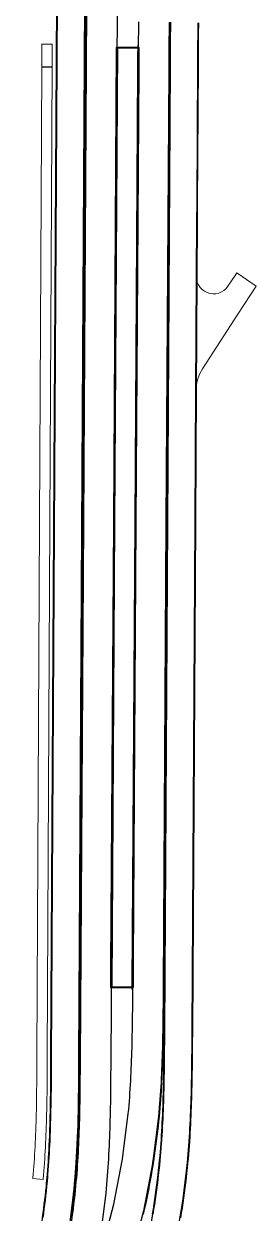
# Model space of a CAD drawing. Header units: metres. Extents: x 105145 to 106173, y 111785 to 118130.
# Drawn here: x 106110.9 to 106164.5, y 116043.1 to 116317.9 of the extents above; entities that cross this region are included whole.
import ezdxf

# ---------------------------------------------------------------- set-up
doc = ezdxf.new("R2010")
doc.units = ezdxf.units.M
for name, color, linetype, lineweight in [('10-PAV-BOCACALLE', 9, 'CONTINUOUS', 13), ('10-PAV-CALZADA-BRT', 12, 'CONTINUOUS', 30), ('10-PAV-CALZADA-MIXTA', 8, 'CONTINUOUS', 30), ('10-PAV-CICLORUTA', 76, 'CONTINUOUS', 18), ('10-PAV-ESTACION-TM', 1, 'CONTINUOUS', 40), ('10-PAV-SARDINEL', 252, 'CONTINUOUS', 13)]:
    doc.layers.add(name, color=color, linetype=linetype, lineweight=lineweight)

msp = doc.modelspace()

# ---------------------------------------------------------------- linework, layer by layer
at = {"layer": '10-PAV-BOCACALLE'}
msp.add_lwpolyline([(106164.5074, 116257.3075), (106160.2717, 116250.7651), (106152.1183, 116238.1703), (106151.4379, 116236.9366), (106150.9376, 116235.6195), (106150.6275, 116234.2451), (106150.5135, 116232.8408), (106150.6698, 116259.5015), (106150.7276, 116258.8248), (106150.8991, 116258.1676), (106151.1792, 116257.549), (106151.56, 116256.9866), (106152.0304, 116256.4968), (106152.577, 116256.0936), (106153.1838, 116255.7886), (106153.8335, 116255.5908), (106154.5073, 116255.5057), (106155.1858, 116255.5358), (106155.8494, 116255.6803), (106156.479, 116255.9349), (106157.0565, 116256.2924), (106157.5651, 116256.7425), (106157.9903, 116257.2721), (106159.7829, 116259.9411), (106160.0704, 116260.3697), (106164.5074, 116257.3075)], close=True, dxfattribs=at)
at = {"layer": '10-PAV-CALZADA-BRT'}
for points in [[(106121.8473, 116040.8295), (106122.7993, 116048.3885), (106122.8935, 116049.3473), (106122.8958, 116049.3723), (106122.9815, 116050.3019), (106123.0641, 116051.2579), (106123.1417, 116052.2147), (106123.2139, 116053.1729), (106123.2815, 116054.1319), (106123.3443, 116055.0921), (106123.4025, 116056.0531), (106123.4565, 116057.0151), (106123.5063, 116057.9781), (106123.5523, 116058.9421), (106123.5943, 116059.9067), (106123.6329, 116060.8723), (106123.6679, 116061.8387), (106123.6999, 116062.8057), (106123.7287, 116063.7737), (106123.7547, 116064.7425), (106123.7779, 116065.7119), (106123.7989, 116066.6821), (106123.8173, 116067.6531), (106123.8339, 116068.6249), (106123.8485, 116069.5973), (106123.8613, 116070.5705), (106123.8727, 116071.5443), (106123.8827, 116072.5189), (106123.8915, 116073.4959), (106123.8993, 116074.4715), (106123.9065, 116075.4477), (106123.9129, 116076.4247), (106123.9191, 116077.4025), (106123.9251, 116078.3809), (106124.6791, 116202.7061), (106125.9611, 116414.0601)], [(106132.9587, 116413.6335), (106131.6791, 116202.6635), (106130.9249, 116078.3381), (106130.9189, 116077.3583), (106130.9129, 116076.3779), (106130.9063, 116075.3967), (106130.8991, 116074.4149), (106130.8911, 116073.4325), (106130.8823, 116072.4513), (106130.8721, 116071.4677), (106130.8607, 116070.4835), (106130.8477, 116069.4987), (106130.8329, 116068.5131), (106130.8163, 116067.5269), (106130.7975, 116066.5401), (106130.7761, 116065.5525), (106130.7523, 116064.5643), (106130.7259, 116063.5757), (106130.6963, 116062.5863), (106130.6637, 116061.5963), (106130.6277, 116060.6057), (106130.5883, 116059.6147), (106130.5449, 116058.6231), (106130.4977, 116057.6309), (106130.4463, 116056.6383), (106130.3907, 116055.6451), (106130.3305, 116054.6517), (106130.2655, 116053.6579), (106130.1955, 116052.6635), (106130.1203, 116051.6689), (106130.0399, 116050.6741), (106129.9539, 116049.6791), (106129.8621, 116048.6839), (106129.7649, 116047.6939), (106128.7842, 116039.8866)], [(106128.9809, 116034.8651), (106131.6435, 116045.1355), (106133.6465, 116055.5547), (106134.9819, 116066.0803), (106135.0691, 116067.0295), (106135.1505, 116067.9747), (106135.2271, 116068.9211), (106135.2987, 116069.8683), (106135.3657, 116070.8167), (106135.4283, 116071.7659), (106135.4865, 116072.7163), (106135.5405, 116073.6673), (106135.5907, 116074.6193), (106135.6369, 116075.5721), (106135.6795, 116076.5257), (106135.7187, 116077.4801), (106135.7545, 116078.4353), (106135.7871, 116079.3913), (106135.8169, 116080.3479), (106135.8439, 116081.3053), (106135.8681, 116082.2635), (106135.8901, 116083.2223), (106135.9095, 116084.1817), (106135.9271, 116085.1419), (106135.9427, 116086.1027), (106135.9565, 116087.0643), (106135.9687, 116088.0265), (106135.9795, 116088.9893), (106135.9891, 116089.9529), (106135.9977, 116090.9187), (106136.0053, 116091.8831), (106136.0123, 116092.8483), (106136.0187, 116093.8141), (106136.0247, 116094.7805), (106136.0307, 116095.7477), (106136.6795, 116202.7235), (106137.3149, 116307.4625), (106137.3203, 116308.3659), (106137.3259, 116309.2695), (106137.3317, 116310.1735), (106137.3379, 116311.0781), (106137.3445, 116311.9829), (106137.3517, 116312.8883), (106137.3595, 116313.7939), (106137.3681, 116314.7001), (106137.3777, 116315.6087), (106137.3881, 116316.5159), (106137.3997, 116317.4235), (106137.4125, 116318.3315)], [(106144.4117, 116318.2277), (106144.3991, 116317.3295), (106144.3875, 116316.4307), (106144.3771, 116315.5317), (106144.3677, 116314.6337), (106144.3593, 116313.7335), (106144.3515, 116312.8329), (106144.3443, 116311.9319), (106144.3377, 116311.0303), (106144.3315, 116310.1285), (106144.3257, 116309.2261), (106144.3201, 116308.3233), (106144.3147, 116307.4201), (106143.6793, 116202.6811), (106143.0305, 116095.7049), (106143.0247, 116094.7367), (106143.0185, 116093.7675), (106143.0121, 116092.7979), (106143.0051, 116091.8277), (106142.9975, 116090.8567), (106142.9889, 116089.8871), (106142.9791, 116088.9153), (106142.9681, 116087.9427), (106142.9559, 116086.9695), (106142.9419, 116085.9959), (106142.9261, 116085.0215), (106142.9083, 116084.0465), (106142.8885, 116083.0709), (106142.8661, 116082.0947), (106142.8413, 116081.1181), (106142.8139, 116080.1407), (106142.7835, 116079.1629), (106142.7499, 116078.1845), (106142.7133, 116077.2055), (106142.6731, 116076.2261), (106142.6293, 116075.2461), (106142.5817, 116074.2657), (106142.5301, 116073.2849), (106142.4743, 116072.3035), (106142.4141, 116071.3219), (106142.3495, 116070.3399), (106142.2801, 116069.3575), (106142.2057, 116068.3749), (106142.1263, 116067.3921), (106142.0415, 116066.4091), (106141.9519, 116065.4309), (106140.5599, 116054.4561), (106138.4714, 116043.5923), (106135.6947, 116032.8837)]]:
    msp.add_lwpolyline(points, dxfattribs=at)
at = {"layer": '10-PAV-CALZADA-MIXTA'}
for points in [[(106110.8547, 116565.9949), (106118.5059, 116509.3277), (106120.1931, 116495.4302), (106121.5071, 116481.4925), (106123.2835, 116459.4995), (106124.3337, 116446.4982), (106125.1687, 116432.4103), (106125.4006, 116418.2995), (106125.3998, 116418.0883), (106123.5043, 116078.5835), (106123.4795, 116074.5837), (106123.4633, 116072.5837), (106123.4239, 116069.2505), (106123.3773, 116066.5843), (106123.2975, 116063.3853), (106123.2013, 116060.5871), (106123.0581, 116057.4475), (106122.8905, 116054.5953), (106122.6613, 116051.4927), (106122.511, 116049.7715), (106122.4001, 116048.6157), (106121.4536, 116040.9824)], [(106114.4731, 116037.0587), (106115.9535, 116047.1041), (106116.1809, 116049.2355), (106116.3074, 116050.5608), (106116.4323, 116052.0035), (106116.6539, 116055.0049), (106116.8165, 116057.7713), (106116.9561, 116060.8329), (106117.0501, 116063.5687), (106117.1287, 116066.7131), (106117.1745, 116069.3401), (106117.2135, 116072.6421), (106117.2297, 116074.6263), (106117.2543, 116078.6185), (106119.1497, 116418.0944)], [(106139.9566, 116038.7388), (106141.3513, 116046.9723), (106142.3399, 116055.2643), (106142.4281, 116056.2281), (106142.5109, 116057.1921), (106142.5887, 116058.1567), (106142.6615, 116059.1219), (106142.7297, 116060.0871), (106142.7931, 116061.0529), (106142.8519, 116062.0187), (106142.9067, 116062.9849), (106142.9573, 116063.9513), (106143.0041, 116064.9179), (106143.0471, 116065.8847), (106143.0865, 116066.8517), (106143.1227, 116067.8187), (106143.1555, 116068.7859), (106143.1855, 116069.7533), (106143.2125, 116070.7205), (106143.2369, 116071.6881), (106143.2587, 116072.6555), (106143.2783, 116073.6231), (106143.2957, 116074.5907), (106143.3111, 116075.5583), (106143.3249, 116076.5259), (106143.3369, 116077.4935), (106143.3477, 116078.4613), (106143.3571, 116079.4289), (106143.3655, 116080.3967), (106143.3729, 116081.3643), (106143.3797, 116082.3321), (106143.3859, 116083.2997), (106143.3919, 116084.2675), (106143.3975, 116085.2353), (106144.0865, 116202.7079), (106144.7059, 116308.3091), (106144.7113, 116309.2123), (106144.7167, 116310.1155), (106144.7223, 116311.0187), (106144.7283, 116311.9219), (106144.7347, 116312.8251), (106144.7417, 116313.7283), (106144.7493, 116314.6315), (106144.7577, 116315.5345), (106144.7669, 116316.4377), (106144.7773, 116317.3409), (106144.7885, 116318.2441)], [(106151.0381, 116318.1613), (106151.0267, 116317.2661), (106151.0165, 116316.3703), (106151.0075, 116315.4765), (106150.9991, 116314.5787), (106150.9915, 116313.6801), (106150.9845, 116312.7807), (106150.9781, 116311.8805), (106150.9721, 116310.9795), (106150.9665, 116310.0779), (106150.9611, 116309.1755), (106150.9557, 116308.2723), (106150.7685, 116276.3239), (106150.7461, 116272.5068), (106150.6699, 116259.5259), (106150.6698, 116259.5015), (106150.5135, 116232.8408), (106150.5132, 116232.7947), (106150.4305, 116218.6918), (106150.3365, 116202.6713), (106149.6475, 116085.1985), (106149.6417, 116084.2295), (106149.6357, 116083.2595), (106149.6295, 116082.2883), (106149.6227, 116081.3161), (106149.6153, 116080.3425), (106149.6067, 116079.3715), (106149.5973, 116078.3963), (106149.5865, 116077.4201), (106149.5743, 116076.4427), (106149.5605, 116075.4641), (106149.5447, 116074.4843), (106149.5271, 116073.5035), (106149.5073, 116072.5217), (106149.4851, 116071.5387), (106149.4603, 116070.5547), (106149.4327, 116069.5695), (106149.4023, 116068.5833), (106149.3687, 116067.5961), (106149.3319, 116066.6077), (106149.2915, 116065.6185), (106149.2473, 116064.6281), (106149.1995, 116063.6369), (106149.1475, 116062.6447), (106149.0913, 116061.6515), (106149.0305, 116060.6575), (106148.9651, 116059.6627), (106148.8951, 116058.6671), (106148.8199, 116057.6705), (106148.7395, 116056.6733), (106148.6537, 116055.6755), (106148.5631, 116054.6859), (106147.4932, 116045.7764), (106145.9713, 116036.9329)]]:
    msp.add_lwpolyline(points, dxfattribs=at)
at = {"layer": '10-PAV-CICLORUTA'}
for points in [[(106117.4313, 116313.1691), (106117.4057, 116307.9695), (106115.0057, 116307.9813), (106115.0315, 116313.1809), (106117.4313, 116313.1691)], [(106117.4053, 116307.8693), (106116.8857, 116202.7421), (106116.2759, 116079.2953), (106116.2711, 116078.3291), (106116.2661, 116077.3643), (106116.2607, 116076.4009), (106116.2549, 116075.4391), (106116.2481, 116074.4785), (106116.2405, 116073.5153), (106116.2319, 116072.5569), (106116.2219, 116071.6003), (106116.2105, 116070.6449), (106116.1973, 116069.6911), (106116.1823, 116068.7387), (106116.1653, 116067.7877), (106116.1461, 116066.8385), (106116.1247, 116065.8905), (106116.1005, 116064.9443), (106116.0737, 116063.9993), (106116.0439, 116063.0561), (106116.0111, 116062.1143), (106115.9751, 116061.1741), (106115.9357, 116060.2355), (106115.8925, 116059.2987), (106115.8457, 116058.3633), (106115.7949, 116057.4297), (106115.7401, 116056.4977), (106115.6809, 116055.5675), (106115.6173, 116054.6389), (106115.5491, 116053.7123), (106115.4761, 116052.7873), (106115.3983, 116051.8643), (106115.3179, 116050.9717), (106115.3093, 116050.8731), (106112.9195, 116051.1015), (106112.9287, 116051.2011), (106113.0073, 116052.0729), (106113.0841, 116052.9825), (106113.1561, 116053.8947), (106113.2233, 116054.8091), (106113.2861, 116055.7255), (106113.3445, 116056.6443), (106113.3987, 116057.5653), (106113.4489, 116058.4885), (106113.4953, 116059.4139), (106113.5379, 116060.3411), (106113.5771, 116061.2707), (106113.6127, 116062.2021), (106113.6453, 116063.1357), (106113.6747, 116064.0713), (106113.7015, 116065.0087), (106113.7253, 116065.9483), (106113.7467, 116066.8899), (106113.7657, 116067.8335), (106113.7827, 116068.7789), (106113.7975, 116069.7263), (106113.8105, 116070.6757), (106113.8221, 116071.6271), (106113.8319, 116072.5803), (106113.8407, 116073.5355), (106113.8483, 116074.4975), (106113.8549, 116075.4557), (106113.8607, 116076.4157), (106113.8661, 116077.3777), (106113.8711, 116078.3415), (106113.8759, 116079.3073), (106114.4857, 116202.7261), (106115.0053, 116307.8813), (106117.4053, 116307.8693)]]:
    msp.add_lwpolyline(points, close=True, dxfattribs=at)
at = {"layer": '10-PAV-ESTACION-TM'}
msp.add_lwpolyline([(106136.0275, 116095.2201), (106131.0276, 116095.25), (106131.0568, 116100.0863), (106131.6791, 116202.6635), (106132.345, 116312.4465), (106137.3479, 116312.4161), (106137.3445, 116311.9829), (106137.3379, 116311.0781), (106137.3317, 116310.1735), (106137.3259, 116309.2695), (106137.3203, 116308.3659), (106137.3149, 116307.4625), (106136.6795, 116202.7235), (106136.0634, 116101.1354), (106136.0275, 116095.2201)], close=True, dxfattribs=at)
at = {"layer": '10-PAV-SARDINEL'}
for points in [[(106115.0984, 116042.0984), (106115.243, 116043.1023), (106115.3809, 116044.1071), (106115.5122, 116045.1128), (106115.6368, 116046.1194), (106115.7548, 116047.1267), (106115.8721, 116048.1906), (106115.9819, 116049.2555), (106116.0465, 116049.917), (106116.1083, 116050.579), (106116.1723, 116051.2993), (106116.233, 116052.0198), (106116.3122, 116053.0189), (106116.386, 116054.0183), (106116.4544, 116055.0181), (106116.5127, 116055.939), (106116.5669, 116056.8602), (106116.6168, 116057.7817), (106116.6675, 116058.8012), (106116.714, 116059.8209), (106116.7563, 116060.8408), (106116.8067, 116062.2076), (106116.8502, 116063.5746), (106116.8929, 116065.1458), (106116.9288, 116066.7173), (106116.9537, 116068.0301), (106116.9745, 116069.343), (106116.9961, 116070.9935), (106117.0135, 116072.644), (106117.0297, 116074.6277), (106117.0543, 116078.6197), (106118.9497, 116418.0957)], [(106119.1497, 116418.0944), (106117.2543, 116078.6185), (106117.2297, 116074.6263), (106117.2135, 116072.6421), (106117.1961, 116070.9911), (106117.1745, 116069.3401), (106117.1537, 116068.0266), (106117.1287, 116066.7131), (106117.0928, 116065.1408), (106117.0501, 116063.5687), (106117.0065, 116062.2007), (106116.9561, 116060.8329), (106116.9138, 116059.8122), (106116.8673, 116058.7916), (106116.8165, 116057.7713), (106116.7665, 116056.8489), (106116.7123, 116055.9268), (106116.6539, 116055.0049), (106116.5855, 116054.004), (106116.5116, 116053.0036), (106116.4323, 116052.0035), (106116.3715, 116051.282), (106116.3074, 116050.5608), (106116.2455, 116049.898), (106116.1809, 116049.2355), (106116.0709, 116048.1694), (106115.9535, 116047.1041), (106115.8354, 116046.0954), (106115.7106, 116045.0875), (106115.5791, 116044.0805), (106115.441, 116043.0744), (106115.2962, 116042.0692)], [(106121.6112, 116042.07), (106121.7614, 116043.1586), (106121.9042, 116044.2482), (106122.0394, 116045.3388), (106122.1671, 116046.4303), (106122.2874, 116047.5226), (106122.4001, 116048.6157), (106122.4566, 116049.1935), (106122.511, 116049.7715), (106122.5884, 116050.6319), (106122.6613, 116051.4927), (106122.7433, 116052.5265), (106122.8197, 116053.5607), (106122.8905, 116054.5953), (106122.9507, 116055.5458), (106123.0066, 116056.4965), (106123.0581, 116057.4475), (106123.1102, 116058.4938), (106123.1579, 116059.5404), (106123.2013, 116060.5871), (106123.2529, 116061.9861), (106123.2975, 116063.3853), (106123.3409, 116064.9847), (106123.3773, 116066.5843), (106123.4027, 116067.9174), (106123.4239, 116069.2505), (106123.4457, 116070.9171), (106123.4633, 116072.5837), (106123.4795, 116074.5837), (106123.5043, 116078.5835), (106125.3998, 116418.0883)], [(106125.5998, 116418.0874), (106123.7043, 116078.5824), (106123.6795, 116074.5823), (106123.6633, 116072.5819), (106123.6457, 116070.9148), (106123.6239, 116069.2476), (106123.6027, 116067.9139), (106123.5773, 116066.5801), (106123.5408, 116064.9798), (106123.4974, 116063.3794), (106123.4528, 116061.9792), (106123.4012, 116060.5793), (106123.3578, 116059.5317), (106123.31, 116058.4843), (106123.2579, 116057.4372), (106123.2063, 116056.4853), (106123.1504, 116055.5336), (106123.0901, 116054.5822), (106123.0192, 116053.5465), (106122.9428, 116052.5112), (106122.8607, 116051.4764), (106122.7877, 116050.6145), (106122.7102, 116049.7532), (106122.6557, 116049.1744), (106122.5991, 116048.5957), (106122.4863, 116047.5014), (106122.3659, 116046.4077), (106122.238, 116045.3149), (106122.1026, 116044.2229), (106121.9597, 116043.132), (106121.8093, 116042.042)], [(106121.9586, 116043.0114), (106122.102, 116044.089), (106122.2379, 116045.1676), (106122.3662, 116046.2471), (106122.487, 116047.3275), (106122.6004, 116048.4088), (106122.6944, 116049.3663), (106122.6966, 116049.3907), (106122.7823, 116050.3197), (106122.8648, 116051.2746), (106122.9424, 116052.2303), (106123.0145, 116053.1875), (106123.082, 116054.1455), (106123.1447, 116055.1047), (106123.2029, 116056.0648), (106123.2568, 116057.0259), (106123.3066, 116057.988), (106123.3525, 116058.9512), (106123.3945, 116059.9151), (106123.4331, 116060.8799), (106123.468, 116061.8456), (106123.5, 116062.812), (106123.5288, 116063.7794), (106123.5548, 116064.7476), (106123.578, 116065.7165), (106123.5989, 116066.6862), (106123.6173, 116067.6567), (106123.6339, 116068.6281), (106123.6485, 116069.6001), (106123.6613, 116070.573), (106123.6727, 116071.5465), (106123.6827, 116072.5209), (106123.6915, 116073.4976), (106123.6993, 116074.4731), (106123.7065, 116075.4491), (106123.7129, 116076.426), (106123.7191, 116077.4038), (106123.7251, 116078.3821), (106124.4791, 116202.7073), (106125.7611, 116414.0611)], [(106125.9611, 116414.0601), (106124.6791, 116202.7061), (106123.9251, 116078.3809), (106123.9191, 116077.4025), (106123.9129, 116076.4247), (106123.9065, 116075.4477), (106123.8993, 116074.4715), (106123.8915, 116073.4959), (106123.8827, 116072.5189), (106123.8727, 116071.5443), (106123.8613, 116070.5705), (106123.8485, 116069.5973), (106123.8339, 116068.6249), (106123.8173, 116067.6531), (106123.7989, 116066.6821), (106123.7779, 116065.7119), (106123.7547, 116064.7425), (106123.7287, 116063.7737), (106123.6999, 116062.8057), (106123.6679, 116061.8387), (106123.6329, 116060.8723), (106123.5943, 116059.9067), (106123.5523, 116058.9421), (106123.5063, 116057.9781), (106123.4565, 116057.0151), (106123.4025, 116056.0531), (106123.3443, 116055.0921), (106123.2815, 116054.1319), (106123.2139, 116053.1729), (106123.1417, 116052.2147), (106123.0641, 116051.2579), (106122.9815, 116050.3019), (106122.8958, 116049.3723), (106122.8935, 116049.3473), (106122.7993, 116048.3885), (106122.6858, 116047.3059), (106122.5649, 116046.2242), (106122.4364, 116045.1433), (106122.3003, 116044.0633), (106122.1568, 116042.9843)], [(106138.3018, 116042.8483), (106138.5549, 116043.9646), (106138.8006, 116045.0825), (106139.0389, 116046.2021), (106139.2698, 116047.3231), (106139.4933, 116048.4457), (106139.7094, 116049.5697), (106139.918, 116050.6952), (106140.1193, 116051.822), (106140.3131, 116052.95), (106140.4995, 116054.0794), (106140.6784, 116055.2099), (106140.8498, 116056.3416), (106141.0138, 116057.4744), (106141.1703, 116058.6083), (106141.3193, 116059.7432), (106141.4608, 116060.879), (106141.5949, 116062.0157), (106141.7214, 116063.1533), (106141.8404, 116064.2917), (106141.9519, 116065.4309), (106142.0415, 116066.4091), (106142.1263, 116067.3921), (106142.2057, 116068.3749), (106142.2801, 116069.3575), (106142.3495, 116070.3399), (106142.4141, 116071.3219), (106142.4743, 116072.3035), (106142.5301, 116073.2849), (106142.5817, 116074.2657), (106142.6293, 116075.2461), (106142.6731, 116076.2261), (106142.7133, 116077.2055), (106142.7499, 116078.1845), (106142.7835, 116079.1629), (106142.8139, 116080.1407), (106142.8413, 116081.1181), (106142.8661, 116082.0947), (106142.8885, 116083.0709), (106142.9083, 116084.0465), (106142.9261, 116085.0215), (106142.9419, 116085.9959), (106142.9559, 116086.9695), (106142.9681, 116087.9427), (106142.9791, 116088.9153), (106142.9889, 116089.8871), (106142.9975, 116090.8567), (106143.0051, 116091.8277), (106143.0121, 116092.7979), (106143.0185, 116093.7675), (106143.0247, 116094.7367), (106143.0305, 116095.7049), (106143.6793, 116202.6811), (106144.3147, 116307.4201), (106144.3201, 116308.3233), (106144.3257, 116309.2261), (106144.3315, 116310.1285), (106144.3377, 116311.0303), (106144.3443, 116311.9319), (106144.3515, 116312.8329), (106144.3593, 116313.7335), (106144.3677, 116314.6337), (106144.3771, 116315.5317), (106144.3875, 116316.4307), (106144.3991, 116317.3295), (106144.4117, 116318.2277)], [(106144.5885, 116318.2468), (106144.5773, 116317.3433), (106144.5669, 116316.4399), (106144.5577, 116315.5365), (106144.5493, 116314.6333), (106144.5417, 116313.7299), (106144.5347, 116312.8266), (106144.5283, 116311.9233), (106144.5223, 116311.02), (106144.5167, 116310.1167), (106144.5113, 116309.2135), (106144.5059, 116308.3103), (106144.0914, 116237.641), (106143.8793, 116202.6799), (106143.2305, 116095.7037), (106143.2247, 116094.7355), (106143.2185, 116093.7662), (106143.2121, 116092.7966), (106143.2051, 116091.8262), (106143.1975, 116090.855), (106143.1889, 116089.8852), (106143.1791, 116088.9132), (106143.1681, 116087.9403), (106143.1559, 116086.9668), (106143.1419, 116085.9929), (106143.1261, 116085.0181), (106143.1083, 116084.0426), (106143.0885, 116083.0666), (106143.066, 116082.0899), (106143.0412, 116081.1128), (106143.0138, 116080.1348), (106142.9834, 116079.1564), (106142.9498, 116078.1773), (106142.9132, 116077.1977), (106142.8729, 116076.2176), (106142.8291, 116075.2368), (106142.7815, 116074.2556), (106142.7298, 116073.274), (106142.674, 116072.2917), (106142.6137, 116071.3093), (106142.5491, 116070.3263), (106142.4796, 116069.3429), (106142.4051, 116068.3593), (106142.3257, 116067.3755), (106142.2408, 116066.3914), (106142.151, 116065.4121), (106142.0394, 116064.2716), (106141.9203, 116063.1319), (106141.7936, 116061.993), (106141.6594, 116060.855), (106141.5177, 116059.7179), (106141.3685, 116058.5817), (106141.2118, 116057.4464), (106141.0476, 116056.3123), (106140.876, 116055.1793), (106140.6969, 116054.0475), (106140.5103, 116052.9168), (106140.3163, 116051.7874), (106140.1148, 116050.6594), (106139.906, 116049.5326), (106139.6896, 116048.4073), (106139.4659, 116047.2834), (106139.2347, 116046.1612), (106138.9961, 116045.0403), (106138.7501, 116043.9211), (106138.4967, 116042.8035)], [(106140.5073, 116042.8804), (106140.6935, 116044.0026), (106140.8722, 116045.1259), (106141.0434, 116046.2505), (106141.207, 116047.3762), (106141.3631, 116048.5029), (106141.5116, 116049.6307), (106141.6526, 116050.7595), (106141.786, 116051.8891), (106141.9119, 116053.0197), (106142.0301, 116054.151), (106142.1408, 116055.2832), (106142.2288, 116056.2453), (106142.3116, 116057.2087), (106142.3893, 116058.1723), (106142.4621, 116059.1365), (106142.5302, 116060.1007), (106142.5935, 116061.0656), (106142.6523, 116062.0305), (106142.707, 116062.9958), (106142.7576, 116063.9614), (106142.8043, 116064.9272), (106142.8473, 116065.8932), (106142.8867, 116066.8595), (106142.9228, 116067.8259), (106142.9556, 116068.7924), (106142.9856, 116069.7592), (106143.0126, 116070.7258), (106143.037, 116071.6929), (106143.0588, 116072.6598), (106143.0783, 116073.627), (106143.0957, 116074.5941), (106143.1111, 116075.5614), (106143.1249, 116076.5286), (106143.1369, 116077.4959), (106143.1477, 116078.4634), (106143.1571, 116079.4307), (106143.1655, 116080.3983), (106143.1729, 116081.3658), (106143.1797, 116082.3335), (106143.1859, 116083.301), (106143.1919, 116084.2687), (106143.1975, 116085.2365), (106143.8865, 116202.7091), (106144.5059, 116308.3103), (106144.5113, 116309.2135), (106144.5167, 116310.1167), (106144.5223, 116311.02), (106144.5283, 116311.9233), (106144.5347, 116312.8266), (106144.5417, 116313.7299), (106144.5493, 116314.6333), (106144.5577, 116315.5365), (106144.5669, 116316.4399), (106144.5773, 116317.3433), (106144.5885, 116318.2468)], [(106144.7885, 116318.2441), (106144.7773, 116317.3409), (106144.7669, 116316.4377), (106144.7577, 116315.5345), (106144.7493, 116314.6315), (106144.7417, 116313.7283), (106144.7347, 116312.8251), (106144.7283, 116311.9219), (106144.7223, 116311.0187), (106144.7167, 116310.1155), (106144.7113, 116309.2123), (106144.7059, 116308.3091), (106144.0865, 116202.7079), (106143.3975, 116085.2353), (106143.3919, 116084.2675), (106143.3859, 116083.2997), (106143.3797, 116082.3321), (106143.3729, 116081.3643), (106143.3655, 116080.3967), (106143.3571, 116079.4289), (106143.3477, 116078.4613), (106143.3369, 116077.4935), (106143.3249, 116076.5259), (106143.3111, 116075.5583), (106143.2957, 116074.5907), (106143.2783, 116073.6231), (106143.2587, 116072.6555), (106143.2369, 116071.6881), (106143.2125, 116070.7205), (106143.1855, 116069.7533), (106143.1555, 116068.7859), (106143.1227, 116067.8187), (106143.0865, 116066.8517), (106143.0471, 116065.8847), (106143.0041, 116064.9179), (106142.9573, 116063.9513), (106142.9067, 116062.9849), (106142.8519, 116062.0187), (106142.7931, 116061.0529), (106142.7297, 116060.0871), (106142.6615, 116059.1219), (106142.5887, 116058.1567), (106142.5109, 116057.1921), (106142.4281, 116056.2281), (106142.3399, 116055.2643), (106142.2291, 116054.1308), (106142.1107, 116052.9982), (106141.9847, 116051.8663), (106141.8511, 116050.7353), (106141.71, 116049.6052), (106141.5613, 116048.4761), (106141.405, 116047.348), (106141.2412, 116046.221), (106141.0698, 116045.0952), (106140.8909, 116043.9704), (106140.7045, 116042.8469)], [(106146.9098, 116042.0585), (106147.0978, 116043.2011), (106147.2783, 116044.3449), (106147.4512, 116045.49), (106147.6166, 116046.6361), (106147.7745, 116047.7833), (106147.9248, 116048.9315), (106148.0676, 116050.0806), (106148.2028, 116051.2307), (106148.3305, 116052.3816), (106148.4506, 116053.5334), (106148.5631, 116054.6859), (106148.6537, 116055.6755), (106148.7395, 116056.6733), (106148.8199, 116057.6705), (106148.8951, 116058.6671), (106148.9651, 116059.6627), (106149.0305, 116060.6575), (106149.0913, 116061.6515), (106149.1475, 116062.6447), (106149.1995, 116063.6369), (106149.2473, 116064.6281), (106149.2915, 116065.6185), (106149.3319, 116066.6077), (106149.3687, 116067.5961), (106149.4023, 116068.5833), (106149.4327, 116069.5695), (106149.4603, 116070.5547), (106149.4851, 116071.5387), (106149.5073, 116072.5217), (106149.5271, 116073.5035), (106149.5447, 116074.4843), (106149.5605, 116075.4641), (106149.5743, 116076.4427), (106149.5865, 116077.4201), (106149.5973, 116078.3963), (106149.6067, 116079.3715), (106149.6153, 116080.3425), (106149.6227, 116081.3161), (106149.6295, 116082.2883), (106149.6357, 116083.2595), (106149.6417, 116084.2295), (106149.6475, 116085.1985), (106150.3365, 116202.6713), (106150.4305, 116218.6918), (106150.5132, 116232.7947), (106150.5135, 116232.8408), (106150.6698, 116259.5015), (106150.6699, 116259.5259), (106150.7461, 116272.5068), (106150.7685, 116276.3239), (106150.9557, 116308.2723), (106150.9611, 116309.1755), (106150.9665, 116310.0779), (106150.9721, 116310.9795), (106150.9781, 116311.8805), (106150.9845, 116312.7807), (106150.9915, 116313.6801), (106150.9991, 116314.5787), (106151.0075, 116315.4765), (106151.0165, 116316.3703), (106151.0267, 116317.2661), (106151.0381, 116318.1613)], [(106151.2381, 116318.1587), (106151.2267, 116317.2637), (106151.2165, 116316.3682), (106151.2075, 116315.4746), (106151.1991, 116314.5769), (106151.1915, 116313.6785), (106151.1845, 116312.7792), (106151.1781, 116311.8792), (106151.1721, 116310.9783), (106151.1665, 116310.0767), (106151.1611, 116309.1743), (106151.1557, 116308.2711), (106150.9685, 116276.3227), (106150.9461, 116272.5056), (106150.8699, 116259.5249), (106150.8698, 116259.5005), (106150.7135, 116232.8396), (106150.7132, 116232.7935), (106150.6305, 116218.6906), (106150.5365, 116202.6701), (106149.8475, 116085.1973), (106149.8417, 116084.2283), (106149.8357, 116083.2583), (106149.8295, 116082.287), (106149.8227, 116081.3147), (106149.8153, 116080.3409), (106149.8067, 116079.3697), (106149.7973, 116078.3943), (106149.7865, 116077.4178), (106149.7743, 116076.4401), (106149.7605, 116075.4611), (106149.7447, 116074.4809), (106149.7271, 116073.4997), (106149.7073, 116072.5175), (106149.685, 116071.534), (106149.6602, 116070.5494), (106149.6326, 116069.5636), (106149.6022, 116068.5768), (106149.5686, 116067.589), (106149.5318, 116066.5999), (106149.4913, 116065.61), (106149.4471, 116064.6189), (106149.3993, 116063.6269), (106149.3472, 116062.6338), (106149.291, 116061.6398), (106149.2301, 116060.6449), (106149.1647, 116059.6492), (106149.0946, 116058.6526), (106149.0193, 116057.655), (106148.9389, 116056.6567), (106148.853, 116055.6579), (106148.7623, 116054.6671), (106148.6496, 116053.5133), (106148.5293, 116052.3603), (106148.4015, 116051.208), (106148.2661, 116050.0567), (106148.1232, 116048.9062), (106147.9727, 116047.7567), (106147.8146, 116046.6082), (106147.649, 116045.4608), (106147.4759, 116044.3145), (106147.2953, 116043.1693), (106147.1071, 116042.0254)]]:
    msp.add_lwpolyline(points, dxfattribs=at)
for points in [[(106136.0307, 116095.7477), (106136.0247, 116094.7805), (106135.8248, 116094.7993), (106135.8307, 116095.7489), (106136.4795, 116202.7247), (106137.1149, 116307.4637), (106137.1203, 116308.3671), (106137.1259, 116309.2708), (106137.1317, 116310.1749), (106137.1379, 116311.0796), (106137.1445, 116311.9845), (106137.1515, 116312.8706), (106137.3517, 116312.8883), (106137.3445, 116311.9829), (106137.3379, 116311.0781), (106137.3317, 116310.1735), (106137.3259, 116309.2695), (106137.3203, 116308.3659), (106137.3149, 116307.4625), (106136.6795, 116202.7235), (106136.0307, 116095.7477)], [(106131.8791, 116202.6623), (106131.2274, 116095.2312), (106131.0275, 116095.25), (106131.6791, 116202.6635), (106132.345, 116312.4465), (106132.5451, 116312.4642), (106131.8791, 116202.6623)]]:
    msp.add_lwpolyline(points, close=True, dxfattribs=at)

doc.saveas('drawing.dxf')
